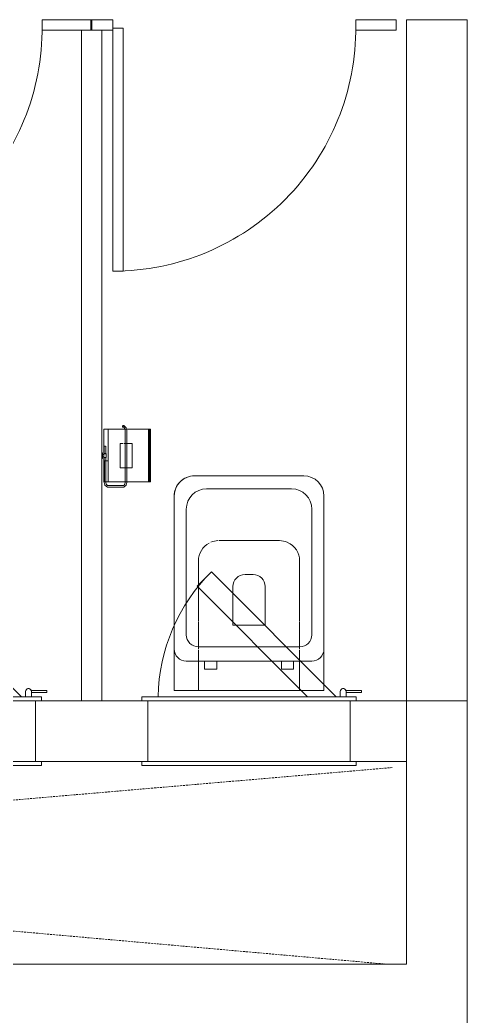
# Model space of a CAD drawing. Header units: millimetres. Extents: x 10569 to 232243, y -25347 to 80743.
# Drawn here: x 87984 to 89089, y 37269 to 39727 of the extents above; entities that cross this region are included whole.
import ezdxf

# ---------------------------------------------------------------- set-up
doc = ezdxf.new("R2010")
doc.units = ezdxf.units.MM
doc.linetypes.add('Hidden', pattern=[7.14375, 4.7625, -2.38125])
for name, color, linetype, lineweight in [('A-DETL-HDLN', 90, 'Hidden', 9), ('A-DOOR', 31, 'Continuous', 20), ('A-DOOR-FRAM', 31, 'Continuous', 30), ('A-WALL', 113, 'Continuous', 20), ('P-SANR-FIXT', 6, 'Continuous', 9)]:
    doc.layers.add(name, color=color, linetype=linetype, lineweight=lineweight)

# ---------------------------------------------------------------- blocks, each defined once
blk = doc.blocks.new('DLN_Partition Door - 600x2100_100x25 _WH_GH_-15324393-TENDER DRAFT G_F')
at = {"layer": 'A-DOOR', "lineweight": 9}
for p, q in [((20, -509.1), (20, -534.1)), ((620, -509.1), (20, -509.1)), ((620, -534.1), (620, -509.1)), ((20, -534.1), (620, -534.1))]:
    blk.add_line(p, q, dxfattribs=at)
blk.add_arc((20, -534.1), 600, 0, 90.5, dxfattribs=at)
at = {"layer": 'P-SANR-FIXT'}
for p, q in [((25, 188.4), (0, 188.4)), ((0, 188.4), (0, 65.9)), ((0, 185.9), (0, 188.4)), ((0, 188.4), (25, 188.4)), ((0, 65.9), (0, 185.9)), ((25, 65.9), (25, 188.4)), ((25, 188.4), (25, 185.9)), ((25, 185.9), (25, 163.4)), ((25, 163.4), (25, 65.9)), ((0, 65.9), (25, 65.9)), ((25, 65.9), (0, 65.9)), ((25, -534.1), (0, -534.1)), ((0, -534.1), (0, -564.1)), ((0, -564.1), (0, -534.1)), ((0, -534.1), (25, -534.1)), ((25, -564.1), (25, -534.1)), ((25, -534.1), (25, -564.1)), ((0, -564.1), (25, -564.1)), ((25, -564.1), (0, -564.1))]:
    blk.add_line(p, q, dxfattribs=at)
blk = doc.blocks.new('DLN_Partition Door - 600x2100_100x25 _WH_GH_-15324423-TENDER DRAFT G_F')
at = {"layer": 'A-DOOR', "lineweight": 9}
for p, q in [((20, -509.1), (20, -534.1)), ((620, -509.1), (20, -509.1)), ((620, -534.1), (620, -509.1)), ((20, -534.1), (620, -534.1))]:
    blk.add_line(p, q, dxfattribs=at)
blk.add_arc((20, -534.1), 600, 0, 90.5, dxfattribs=at)
at = {"layer": 'P-SANR-FIXT'}
for p, q in [((25, 165.9), (0, 165.9)), ((0, 165.9), (0, 65.9)), ((0, 65.9), (0, 165.9)), ((0, 165.9), (25, 165.9)), ((25, 65.9), (25, 165.9)), ((25, 165.9), (25, 65.9)), ((0, 65.9), (25, 65.9)), ((25, 65.9), (0, 65.9)), ((25, -534.1), (0, -534.1)), ((0, -534.1), (0, -589.1)), ((0, -586.6), (0, -534.1)), ((0, -534.1), (25, -534.1)), ((25, -589.1), (25, -534.1)), ((25, -534.1), (25, -561.6)), ((25, -561.6), (25, -586.6)), ((0, -589.1), (0, -586.6)), ((0, -589.1), (25, -589.1)), ((25, -589.1), (0, -589.1)), ((25, -586.6), (25, -589.1))]:
    blk.add_line(p, q, dxfattribs=at)
blk = doc.blocks.new('FP_400-TENDER DRAFT G_F')
at = {"layer": 'P-SANR-FIXT'}
blk.add_line((-12.7, -6.1), (-65, -6.1), dxfattribs=at)
blk = doc.blocks.new('FP_401-TENDER DRAFT G_F')
at = {"layer": 'P-SANR-FIXT'}
blk.add_line((-65, -120.1), (65, -120.1), dxfattribs=at)
blk = doc.blocks.new('FP_402-TENDER DRAFT G_F')
at = {"layer": 'P-SANR-FIXT'}
for p, q in [((30, -45), (-30, -45)), ((-30, -75), (30, -75))]:
    blk.add_line(p, q, dxfattribs=at)
blk = doc.blocks.new('FP_403-TENDER DRAFT G_F')
at = {"layer": 'P-SANR-FIXT'}
for p, q in [((65, -5), (-65, -5)), ((-65, -115), (65, -115))]:
    blk.add_line(p, q, dxfattribs=at)
blk = doc.blocks.new('FP_404-TENDER DRAFT G_F')
at = {"layer": 'P-SANR-FIXT'}
for p, q in [((-3, -2), (-3, -5)), ((3, -5), (3, -2))]:
    blk.add_line(p, q, dxfattribs=at)
blk = doc.blocks.new('FP_405-TENDER DRAFT G_F')
at = {"layer": 'P-SANR-FIXT'}
for p, q in [((-7, 0), (-7, -2)), ((7, -2), (7, 0))]:
    blk.add_line(p, q, dxfattribs=at)
blk = doc.blocks.new('FP_406-TENDER DRAFT G_F')
at = {"layer": 'P-SANR-FIXT'}
for p, q in [((-5, -5), (-5, -6.1)), ((-5, -10.1), (-5, -11)), ((5, -6.1), (5, -5)), ((5, -11), (5, -10.1))]:
    blk.add_line(p, q, dxfattribs=at)
blk = doc.blocks.new('FP_407-TENDER DRAFT G_F')
at = {"layer": 'P-SANR-FIXT'}
for p, q in [((-5, -6.1), (-66.1, -6.1)), ((23.2, -6.1), (5, -6.1))]:
    blk.add_line(p, q, dxfattribs=at)
blk = doc.blocks.new('FP_408-TENDER DRAFT G_F')
at = {"layer": 'P-SANR-FIXT'}
for p, q in [((-66.1, -10.1), (-5, -10.1)), ((5, -10.1), (23.2, -10.1))]:
    blk.add_line(p, q, dxfattribs=at)
blk = doc.blocks.new('FP_409-TENDER DRAFT G_F')
at = {"layer": 'P-SANR-FIXT', "flags": 128}
blk.add_lwpolyline([(-78.1, -14.1), (-73.2, -7.6), (-66.1, -6.1)], dxfattribs=at)
blk = doc.blocks.new('FP_410-TENDER DRAFT G_F')
at = {"layer": 'P-SANR-FIXT', "flags": 128}
blk.add_lwpolyline([(-74.1, -14.1), (-70.8, -10.9), (-66.1, -10.1)], dxfattribs=at)
blk = doc.blocks.new('FP_411-TENDER DRAFT G_F')
at = {"layer": 'P-SANR-FIXT'}
for p, q in [((-78.1, -14.1), (-78.1, -54)), ((-74.1, -54), (-74.1, -14.1))]:
    blk.add_line(p, q, dxfattribs=at)
blk = doc.blocks.new('FP_412-TENDER DRAFT G_F')
at = {"layer": 'P-SANR-FIXT', "flags": 128}
blk.add_lwpolyline([(-74.1, -54), (-70.8, -57.2), (-66.1, -58)], dxfattribs=at)
blk = doc.blocks.new('FP_413-TENDER DRAFT G_F')
at = {"layer": 'P-SANR-FIXT', "flags": 128}
blk.add_lwpolyline([(-78.1, -54), (-73.2, -60.5), (-66.1, -62)], dxfattribs=at)
blk = doc.blocks.new('FP_414-TENDER DRAFT G_F')
at = {"layer": 'P-SANR-FIXT'}
for p, q in [((-30, -58), (-65, -58)), ((30, -58), (-30, -58)), ((61.8, -58), (30, -58))]:
    blk.add_line(p, q, dxfattribs=at)
blk = doc.blocks.new('FP_415-TENDER DRAFT G_F')
at = {"layer": 'P-SANR-FIXT'}
for p, q in [((-65, -62), (-30, -62)), ((-30, -62), (30, -62)), ((30, -62), (61.8, -62))]:
    blk.add_line(p, q, dxfattribs=at)
blk = doc.blocks.new('FP_416-TENDER DRAFT G_F')
at = {"layer": 'P-SANR-FIXT'}
for p, q in [((65, -57.4), (61.8, -58)), ((69.8, -54), (66.4, -57.2))]:
    blk.add_line(p, q, dxfattribs=at)
blk = doc.blocks.new('FP_417-TENDER DRAFT G_F')
at = {"layer": 'P-SANR-FIXT'}
blk.add_line((65, -61.3), (61.8, -62), dxfattribs=at)
at = {"layer": 'P-SANR-FIXT', "flags": 128}
blk.add_lwpolyline([(73.8, -54), (68.8, -60.5), (65, -61.3)], dxfattribs=at)
blk = doc.blocks.new('FP_418-TENDER DRAFT G_F')
at = {"layer": 'P-SANR-FIXT'}
for p, q in [((69.8, -52.8), (69.8, -54)), ((73.8, -54), (73.8, -52.8))]:
    blk.add_line(p, q, dxfattribs=at)
blk = doc.blocks.new('DLN_Toilet Paper Roll - DLN_Toilet Paper Roll-V399-TENDER DRAFT G_F')
at = {"layer": 'P-SANR-FIXT'}
for p, q in [((-7, 0), (1.8, 0)), ((1.8, 0), (-7, 0)), ((1.8, 0), (7, 0)), ((3.5, 0), (1.8, 0)), ((4.9, 0), (3.5, 0)), ((6.8, 0), (4.9, 0)), ((7, 0), (6.8, 0)), ((-65, -6.9), (-65, -5)), ((-65, -5), (-65, -6.9)), ((-65, -6.5), (-65, -6.9)), ((-65, -6.9), (-65, -6.5)), ((-65, -15.5), (-65, -6.9)), ((-65, -6.9), (-65, -7.3)), ((-65, -6.9), (-12.7, -6.9)), ((-65, -7.3), (-65, -9.3)), ((-65, -9.3), (-65, -9.7)), ((-65, -9.7), (-65, -9.9)), ((-65, -9.9), (-65, -15.6)), ((-65, -59.7), (-65, -12.4)), ((-65, -12.4), (-65, -32.5)), ((-65, -120.1), (-65, -15.5)), ((-65, -15.5), (-12.7, -15.5)), ((-65, -15.6), (-65, -37.5)), ((-12.7, -6.5), (-12.7, -6.9)), ((-12.7, -6.9), (-12.7, -6.5)), ((-12.7, -6.9), (-12.7, -8.3)), ((-12.7, -15.5), (-12.7, -6.9)), ((-12.7, -8.3), (-12.7, -8.8)), ((-12.7, -8.8), (-12.7, -9.7)), ((-12.7, -9.7), (-12.7, -9.9)), ((-12.7, -9.9), (-12.7, -15.5)), ((-12.7, -15.5), (65, -15.5)), ((65, -15.5), (-12.7, -15.5)), ((-7, -2), (7, -2)), ((7, -2), (-7, -2)), ((-5, -5), (5, -5)), ((-1.3, -5), (-5, -5)), ((-5, -11), (-2.5, -11)), ((5, -11), (-5, -11)), ((-3, -2), (3, -2)), ((3, -2), (-3, -2)), ((-3, -5), (-1.5, -5)), ((-1.5, -5), (-3, -5)), ((-2.5, -11), (2.5, -11)), ((-1.5, -5), (1.5, -5)), ((1.5, -5), (-1.5, -5)), ((1.3, -5), (-1.3, -5)), ((5, -5), (1.3, -5)), ((1.5, -5), (3, -5)), ((3, -5), (1.5, -5)), ((2.5, -11), (5, -11)), ((23.2, -9.3), (23.2, -6.9)), ((23.2, -6.9), (23.2, -9.3)), ((65, -15.1), (65, -5)), ((65, -5), (65, -15.1)), ((65, -45), (65, -15.1)), ((65, -15.1), (65, -59.7)), ((65, -15.6), (65, -15.5)), ((65, -15.5), (65, -120.1)), ((65, -37.5), (65, -15.6)), ((-65, -32.5), (-65, -45)), ((-65, -37.8), (-65, -59)), ((-65, -59.3), (-65, -45)), ((-65, -45), (-65, -49.4)), ((-65, -47), (-65, -59.3)), ((-30, -56.1), (-30, -45)), ((-30, -45), (-30, -55.1)), ((30, -49.4), (30, -45)), ((30, -45), (30, -45.5)), ((30, -45.5), (30, -47)), ((30, -47), (30, -49.4)), ((65, -59), (65, -37.8)), ((65, -59.7), (65, -45)), ((65, -45), (65, -59.7)), ((65, -59.7), (65, -47)), ((-65, -49.4), (-65, -59.7)), ((-65, -59.8), (-65, -78.6)), ((-65, -96.9), (-65, -60)), ((-65, -60), (-65, -75)), ((-65, -60.8), (-65, -73)), ((-65, -73), (-65, -60.8)), ((-65, -74.5), (-65, -73)), ((-30, -55.7), (-30, -55)), ((-30, -55), (-30, -55.7)), ((-30, -56.5), (-30, -55.7)), ((-30, -55.7), (-30, -56.5)), ((-30, -59.7), (-30, -56.2)), ((-30, -58.7), (-30, -56.5)), ((-30, -56.5), (-30, -65)), ((-30, -61.3), (-30, -58.7)), ((-30, -63.9), (-30, -60)), ((-30, -62.5), (-30, -61.3)), ((-30, -65), (-30, -62.5)), ((-30, -70.4), (-30, -65.2)), ((-30, -65.2), (-30, -70.4)), ((-30, -75), (-30, -70.6)), ((-30, -70.6), (-30, -75)), ((30, -52.5), (30, -49.6)), ((30, -49.6), (30, -52.5)), ((30, -63.5), (30, -55)), ((30, -55), (30, -58.7)), ((30, -56.1), (30, -59.7)), ((30, -58.7), (30, -60)), ((30, -60), (30, -61.3)), ((30, -60), (30, -63.8)), ((30, -61.3), (30, -62.5)), ((30, -62.5), (30, -63.5)), ((30, -64.3), (30, -63.5)), ((30, -63.5), (30, -64.3)), ((30, -63.9), (30, -70.6)), ((30, -65), (30, -64.3)), ((30, -64.3), (30, -65)), ((30, -75), (30, -64.9)), ((30, -70.6), (30, -73)), ((30, -73), (30, -74.5)), ((65, -78.6), (65, -59.8)), ((65, -73), (65, -60)), ((65, -60), (65, -96.9)), ((65, -75), (65, -60)), ((65, -60), (65, -73)), ((65, -73), (65, -75)), ((-65, -75), (-65, -74.5)), ((-65, -75), (-65, -96.9)), ((-65, -79.9), (-65, -95.2)), ((-65, -96.9), (-65, -107.7)), ((30, -74.5), (30, -75)), ((65, -96.9), (65, -75)), ((65, -95.2), (65, -79.9)), ((65, -107.7), (65, -96.9)), ((-65, -107.6), (-65, -98.9)), ((-65, -98.9), (-65, -107.6)), ((-65, -115), (-65, -109.9)), ((-65, -109.9), (-65, -113.1)), ((-65, -110), (-65, -113.7)), ((-65, -113.1), (-65, -115)), ((-65, -113.7), (-65, -115.6)), ((-65, -118.1), (-65, -120.1)), ((65, -118.1), (-65, -118.1)), ((-65, -120.1), (65, -120.1)), ((65, -107.6), (65, -98.9)), ((65, -98.9), (65, -107.6)), ((65, -115), (65, -109.9)), ((65, -109.9), (65, -115)), ((65, -113.7), (65, -110)), ((65, -115.6), (65, -113.7)), ((65, -120.1), (65, -118.1))]:
    blk.add_line(p, q, dxfattribs=at)
for start_param, end_param in [(0, 3.141593), (3.141593, 6.283185)]:
    blk.add_ellipse((71.8, -52.8), major_axis=(2, 0), ratio=0.802744, start_param=start_param, end_param=end_param, dxfattribs=at)
for points, knots in [([(-4.7, -6.8), (-4.8, -6.6), (-4.9, -6.3), (-5, -6.1), (-5, -6.1), (-5, -6.1)], [0.6, 0.6, 0.6, 0.6, 0.8, 0.9, 1, 1, 1, 1]), ([(-5, -6.1), (-5, -6.1), (-5, -6.2), (-4.9, -6.4), (-4.8, -6.7), (-4.8, -6.9)], [0, 0, 0, 0, 0.25, 0.5, 1, 1, 1, 1]), ([(-4.7, -7.8), (-4.7, -7.9), (-4.6, -8.3), (-4.7, -8.8), (-4.8, -9.3), (-4.9, -9.7), (-5, -10), (-5, -10.1), (-5, -10.1)], [0.2222222, 0.2222222, 0.2222222, 0.2222222, 0.3333333, 0.4444444, 0.5833333, 0.7222222, 0.8611111, 1, 1, 1, 1]), ([(-5, -10.1), (-5, -10.1), (-5, -10.1), (-4.9, -10), (-4.8, -9.8), (-4.8, -9.7), (-4.8, -9.6)], [0, 0, 0, 0, 0.2, 0.4, 0.7, 0.8, 0.8, 0.8, 0.8]), ([(5, -6.1), (5, -6.1), (5, -6.1), (4.9, -6.3), (4.8, -6.6), (4.7, -7), (4.6, -7.1)], [0, 0, 0, 0, 0.1, 0.2, 0.4, 0.5, 0.5, 0.5, 0.5]), ([(4.7, -7.8), (4.7, -7.8), (4.7, -7.7), (4.7, -7.5), (4.7, -7.4), (4.7, -7.3)], [0.7777778, 0.7777778, 0.7777778, 0.7777778, 0.7916667, 0.8611111, 0.8888889, 0.8888889, 0.8888889, 0.8888889]), ([(5, -10.1), (5, -10.1), (5, -10), (4.9, -9.8), (4.8, -9.3), (4.7, -8.7), (4.7, -8.3), (4.6, -8), (4.7, -7.9), (4.7, -7.8)], [0, 0, 0, 0, 0.1111111, 0.2222222, 0.4444444, 0.5833333, 0.6527778, 0.7222222, 0.7777778, 0.7777778, 0.7777778, 0.7777778]), ([(4.7, -9.3), (4.7, -9.5), (4.9, -9.8), (5, -10.1), (5, -10.1), (5, -10.1)], [0, 0, 0, 0, 0.4, 0.7, 1, 1, 1, 1]), ([(4.8, -6.9), (4.8, -6.7), (4.9, -6.4), (5, -6.2), (5, -6.1), (5, -6.1)], [0, 0, 0, 0, 0.5, 0.75, 1, 1, 1, 1])]:
    blk.add_open_spline(points, degree=3, knots=knots, dxfattribs=at)
for points in [[(-4.8, -6.9), (-4.8, -7.1), (-4.7, -7.2), (-4.7, -7.3)], [(-4.8, -9.6), (-4.7, -9.5), (-4.7, -9.4), (-4.7, -9.3)], [(-4.5, -8), (-4.5, -7.9), (-4.5, -7.6), (-4.6, -7.1), (-4.7, -6.9), (-4.7, -6.8)], [(-4.7, -7.3), (-4.7, -7.5), (-4.7, -7.6), (-4.7, -7.8)], [(-4.7, -9.3), (-4.6, -9.2), (-4.6, -8.9), (-4.5, -8.5), (-4.5, -8.2), (-4.5, -8)], [(4.6, -7.1), (4.6, -7.3), (4.5, -7.6), (4.5, -7.9), (4.5, -8)], [(4.5, -8), (4.5, -8.2), (4.5, -8.5), (4.6, -8.9), (4.6, -9.2), (4.7, -9.3)], [(4.7, -7.3), (4.7, -7.2), (4.8, -7.1), (4.8, -6.9)]]:
    blk.add_open_spline(points, degree=3, dxfattribs=at)
for name in ['FP_409-TENDER DRAFT G_F', 'FP_411-TENDER DRAFT G_F', 'FP_410-TENDER DRAFT G_F', 'FP_407-TENDER DRAFT G_F', 'FP_408-TENDER DRAFT G_F', 'FP_403-TENDER DRAFT G_F', 'FP_400-TENDER DRAFT G_F', 'FP_405-TENDER DRAFT G_F', 'FP_406-TENDER DRAFT G_F', 'FP_404-TENDER DRAFT G_F', 'FP_402-TENDER DRAFT G_F', 'FP_413-TENDER DRAFT G_F', 'FP_412-TENDER DRAFT G_F', 'FP_414-TENDER DRAFT G_F', 'FP_415-TENDER DRAFT G_F', 'FP_416-TENDER DRAFT G_F', 'FP_417-TENDER DRAFT G_F', 'FP_418-TENDER DRAFT G_F', 'FP_401-TENDER DRAFT G_F']:
    blk.add_blockref(name, (0, 0), dxfattribs=at)
blk = doc.blocks.new('DLN_Toilet - DLN_Toilet-V419-TENDER DRAFT G_F')
at = {"layer": 'P-SANR-FIXT'}
for p, q in [((135, 700), (-135, 700)), ((-135, 700), (135, 700)), ((135, 700), (-135, 700)), ((-105, 667.8), (105.2, 667.8)), ((-185, 650), (-185, 272.8)), ((-185, 272.8), (-185, 650)), ((-185, 650), (-185, 272.8)), ((185, 272.8), (185, 650)), ((185, 650), (185, 272.8)), ((185, 272.8), (185, 650)), ((-155, 307.8), (-155, 617.8)), ((155.2, 617.8), (155.2, 307.8)), ((-75, 540), (75, 540)), ((-125, 340.5), (-125, 490)), ((125, 490), (125, 340.6)), ((10, 456.5), (-10, 456.5)), ((-40, 426.5), (-40, 331.7)), ((40, 331.7), (40, 426.5)), ((-125, 277.8), (-125, 338.8)), ((-40, 331.7), (40, 331.7)), ((125, 338.9), (125, 277.9)), ((-185, 270.9), (-185, 170)), ((125.2, 277.8), (-125, 277.8)), ((-125, 272.8), (-125, 277.8)), ((-125, 242.8), (-125, 270.9)), ((125, 277.9), (125, 272.8)), ((125, 270.9), (125, 242.8)), ((185, 170), (185, 270.9)), ((-155, 242.8), (155, 242.8)), ((-110, 242.8), (-155, 242.8)), ((-125, 170), (-125, 242.8)), ((-80, 242.8), (-110, 242.8)), ((-80, 242.8), (-110, 242.8)), ((-110, 242.8), (-110, 222.8)), ((-110, 222.8), (-110, 242.8)), ((-110, 242.8), (-80, 242.8)), ((-110, 222.8), (-80, 222.8)), ((-80, 222.8), (-110, 222.8)), ((80, 242.8), (-80, 242.8)), ((-80, 222.8), (-80, 242.8)), ((-80, 242.8), (-80, 222.8)), ((110, 242.8), (80, 242.8)), ((110, 242.8), (80, 242.8)), ((80, 242.8), (80, 222.8)), ((80, 222.8), (80, 242.8)), ((80, 242.8), (110, 242.8)), ((80, 222.8), (110, 222.8)), ((110, 222.8), (80, 222.8)), ((155, 242.8), (110, 242.8)), ((110, 222.8), (110, 242.8)), ((110, 242.8), (110, 222.8)), ((125, 242.8), (125, 170)), ((-185, 170), (185, 170)), ((-125, 170), (-185, 170)), ((125, 170), (-125, 170)), ((185, 170), (125, 170))]:
    blk.add_line(p, q, dxfattribs=at)
for centre, radius, start, end in [((-135, 650), 50, 90, 180), ((-135, 650), 50, 112.5, 180), ((-135, 650), 50, 112.5, 135), ((-135, 650), 50, 90, 112.5), ((-135, 650), 50, 90, 112.5), ((135, 650), 50, 0, 90), ((135, 650), 50, 0, 90), ((135, 650), 50, 0, 90), ((-135, 650), 50, 157.5, 180), ((-135, 650), 50, 135, 157.5), ((-105, 617.8), 50, 90, 180), ((105.2, 617.8), 50, 0, 90), ((-75, 490), 50, 118.0175, 180), ((-75, 490), 50, 92.0659, 112.5), ((75, 490), 50, 67.5, 90), ((75, 490), 50, 0, 66.0442), ((-10, 426.5), 30, 90, 180), ((10, 426.5), 30, 360, 90), ((-125, 307.8), 30, 180, 270), ((125.2, 307.8), 30, 270, 0), ((-155, 272.8), 30, 180, 270), ((-155, 272.8), 30, 180, 270), ((155, 272.8), 30, 270, 0), ((155, 272.8), 30, 270, 0)]:
    blk.add_arc(centre, radius, start, end, dxfattribs=at)
blk = doc.blocks.new('DLN-Access Panel__AP01_ - _AP04_ 450 x 650 _WH_-V446-TENDER DRAFT G_F')
at = {"layer": 'A-DOOR', "lineweight": 15}
for p, q in [((-265, 75), (-265, 85)), ((265, 85), (-265, 85)), ((-265, 75), (265, 75)), ((265, 75), (265, 85)), ((-240, -95), (-277.5, -95)), ((-277.5, -95), (-277.5, -100)), ((-265, -85), (-265, -75)), ((265, -75), (-265, -75)), ((-265, -85), (265, -85)), ((-240, -85), (-240, -97.5)), ((-225, -97.5), (-225, -85)), ((-215, -85), (93.2, -393.2)), ((128.6, -357.8), (-144.3, -85)), ((265, -85), (265, -75)), ((-277.5, -100), (-239.6, -100)), ((93.2, -393.2), (128.6, -357.8))]:
    blk.add_line(p, q, dxfattribs=at)
for centre, radius, start, end in [((-232.5, -97.5), 7.5, 180, 0), ((-225, -75), 450, 315, 358.7079), ((-232.5, -97.5), 7.5, 199.4712, 301.6259), ((-232.5, -97.5), 7.5, 240, 300), ((-232.5, -97.5), 7.5, 243.2518, 301.6259)]:
    blk.add_arc(centre, radius, start, end, dxfattribs=at)
at = {"layer": 'A-DOOR-FRAM', "lineweight": 15}
for p, q in [((-250, 75), (-250, -75)), ((250, 75), (250, -75))]:
    blk.add_line(p, q, dxfattribs=at)

msp = doc.modelspace()

# ---------------------------------------------------------------- linework, layer by layer
at = {"layer": 'A-DETL-HDLN'}
for p, q in [((88889.29296, 37397.48546), (83239.29296, 37897.48546)), ((88904.29296, 37882.48546), (83239.29296, 37397.48546))]:
    msp.add_line(p, q, dxfattribs=at)
at = {"layer": 'A-WALL'}
for p, q in [((88939.29296, 37397.48546), (88939.29296, 39727.48546)), ((88939.29296, 39727.48546), (89089.29296, 39727.48546)), ((89089.29296, 39727.48546), (89089.29296, 37247.48546)), ((88038.04296, 38047.48546), (88285.54296, 38047.48546)), ((88815.54296, 38047.48546), (89089.29296, 38047.48546)), ((88038.04296, 37897.48546), (88285.54296, 37897.48546)), ((88939.29296, 37897.48546), (88815.54296, 37897.48546)), ((83239.29296, 37397.48546), (88939.29296, 37397.48546))]:
    msp.add_line(p, q, dxfattribs=at)
at = {"layer": 'A-WALL', "lineweight": 9}
for p, q in [((88136.79296, 39702.48546), (88136.79296, 38047.48546)), ((88136.79296, 39702.48546), (88186.79296, 39702.48546)), ((88186.79296, 38047.48546), (88186.79296, 39702.48546))]:
    msp.add_line(p, q, dxfattribs=at)

# ---------------------------------------------------------------- block references
at = {"layer": 'A-DOOR', "lineweight": 15, "rotation": 180}
for p in [(87773.04296, 37972.48546), (88550.54296, 37972.48546)]:
    msp.add_blockref('DLN-Access Panel__AP01_ - _AP04_ 450 x 650 _WH_-V446-TENDER DRAFT G_F', p, dxfattribs=at)
at = {"layer": 'P-SANR-FIXT'}
for name, p, rotation in [('DLN_Partition Door - 600x2100_100x25 _WH_GH_-15324393-TENDER DRAFT G_F', (87973.42264, 39727.48546), 270.0000000000006), ('DLN_Partition Door - 600x2100_100x25 _WH_GH_-15324423-TENDER DRAFT G_F', (88748.42264, 39727.48546), 270.0000000000006), ('DLN_Toilet Paper Roll - DLN_Toilet Paper Roll-V399-TENDER DRAFT G_F', (88186.79296, 38652.48546), 90.00000000000058)]:
    msp.add_blockref(name, p, dxfattribs=dict(at, rotation=rotation))
msp.add_blockref('DLN_Toilet - DLN_Toilet-V419-TENDER DRAFT G_F', (88550.54296, 37902.48546), dxfattribs=at)

doc.saveas('drawing.dxf')
